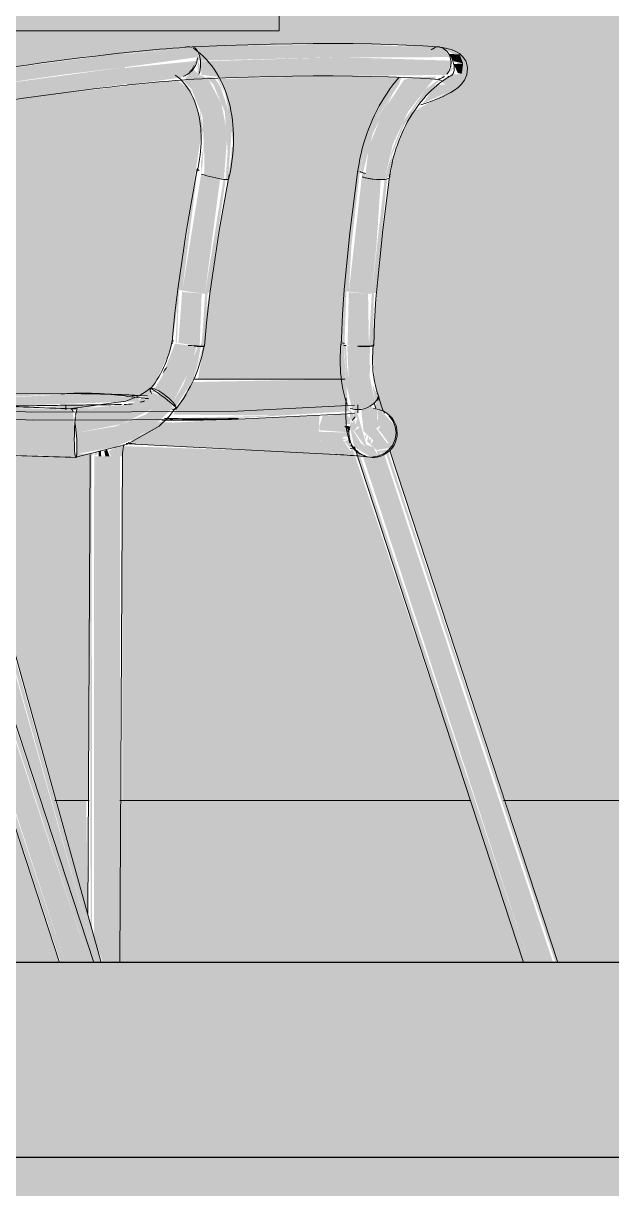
# Model space of a CAD drawing. Header units: inches. Extents: x 21380 to 98133, y -290 to 853.
# Drawn here: x 35462.44 to 35480.58, y -6.97 to 28.98 of the extents above; entities that cross this region are included whole.
import ezdxf

# ---------------------------------------------------------------- set-up
doc = ezdxf.new("R2010")
doc.units = ezdxf.units.IN
doc.header["$MEASUREMENT"] = 0
doc.linetypes.add('Grid Line 1_2_', pattern=[0.875, 0.5, -0.125, 0.125, -0.125])
for name, color, linetype, lineweight in [('A-DOOR', 31, 'Continuous', 9), ('A-FLOR', 192, 'Continuous', 9), ('A-FLOR-LEVL', 51, 'Continuous', 9), ('A-FLOR-PATT', 8, 'Continuous', 25), ('C-TOPO', 7, 'Continuous', 9), ('I-FURN', 30, 'Continuous', 9)]:
    doc.layers.add(name, color=color, linetype=linetype, lineweight=lineweight)

# ---------------------------------------------------------------- blocks, each defined once
blk = doc.blocks.new('Struct_Xcel_Sports Complex_rvt-4-Building Section - East_West looking South')
at = {"layer": 'A-FLOR-PATT', "lineweight": 9}
h = blk.add_hatch(dxfattribs=at)
h.set_pattern_fill('FP_52', style=0, pattern_type=2)
h.set_pattern_definition([(50, (-87574.236, 98.42), (55.0854, -4.819842), [5.76, -63.36]), (355, (-87574.236, 98.42), (-10.65569, 57.76853), [4.608, -50.688]), (100.451, (-87569.645, 98.02), (44.429468, 52.94866), [4.895, -53.848]), (46.184, (-87574.236, 113.78), (81.96444, -12.71212), [8.64, -95.04]), (96.636, (-87567.406, 112.72), (71.7815, 74.81238), [7.343, -80.772]), (351.184, (-87574.24, 113.78), (71.78195, 74.81243), [6.912, -76.032]), (21, (-87566.556, 109.94), (45.84207, -30.92146), [5.76, -63.36]), (326, (-87566.556, 109.94), (18.687064, 55.691476), [4.608, -50.688]), (71.451, (-87562.736, 107.363), (64.52891, 24.77011), [4.895, -53.848]), (37.5, (-87574.236, 98.42), (0.9338946, 25.566816), [2.534, -47.539, 2.534, -48.922, -50.88]), (37.5, (-87574.236, 98.42), (0.9338946, 25.566816), [-101.53, 2.534, -48.346]), (7.5, (-87574.236, 98.42), (20.20404, 30.291303), [2.534, -26.803, 2.534, -46.387, -19.392]), (7.5, (-87574.236, 98.42), (20.20404, 30.291303), [-78.259, 2.534, -16.858]), (327.5, (-87591.362, 98.42), (40.9977845, -1.7324026), [2.534, -16.666, 2.534, -57.37, -79.488]), (327.5, (-87591.362, 98.42), (40.9977845, -1.7324026), [-79.104, 2.534, -76.954]), (317.5, (-87599.042, 98.42), (44.788883, 7.687839), [2.534, -22.426, 2.534, -37.248, -56.448]), (317.5, (-87599.042, 98.42), (44.788883, 7.687839), [-64.742, 2.534, -53.914])])
h.paths.add_polyline_path([(-26273.39, -6), (-22066.14, -6), (-22066.14, 0), (-26273.39, 0), (-26273.39, -1.696)], flags=0)
at = {"layer": 'A-FLOR', "color": 250, "lineweight": 25}
for p, q in [((-22066.14, 0), (-26273.39, 0)), ((-26273.39, -6), (-22066.14, -6))]:
    blk.add_line(p, q, dxfattribs=at)
blk = doc.blocks.new('HermanMiller_Collection_Air-Chair_SideChair_Arms - Arms-V171-Building Section - East_West looking South')
at = {"layer": 'I-FURN'}
h = blk.add_hatch(color=256, dxfattribs=at)
h.paths.add_polyline_path([(-26075.632, 0), (-26075.563, 0), (-26080.8, 15.771), (-26080.869, 15.744), (-26075.703, 0)], flags=0)
h.paths.add_polyline_path([(-26081.176, 17.11), (-26081.297, 17.199), (-26081.219, 17.159), (-26081.193, 17.13)], flags=0)
for points in [[(-26076.523, 0), (-26076.446, 0), (-26081.722, 15.818), (-26081.798, 15.801), (-26076.578, 0)], [(-26076.01, 0), (-26075.703, 0), (-26080.927, 15.721), (-26081.434, 15.609), (-26081.576, 15.7), (-26081.56, 15.585), (-26076.446, 0), (-26076.128, 0)]]:
    blk.add_hatch(color=256, dxfattribs=at).paths.add_polyline_path(points, flags=0)
for p, q in [((-26081.834, 15.909), (-26076.614, 0)), ((-26075.561, 0), (-26080.743, 15.793))]:
    blk.add_line(p, q, dxfattribs=at)
blk = doc.blocks.new('Falcon 7700 Series Pedestal Base - 36_ Square Top x 30_ - Wheelchair Height-V178-Building Section - East_West looking South')
at = {"layer": 'I-FURN'}
blk.add_hatch(color=256, dxfattribs=at).paths.add_polyline_path([(-26069.841, 28.75), (-26069.841, 30), (-26084.15, 30), (-26084.15, 28.75), (-26074.373, 28.75)], flags=0)
for q in [(-26069.841, 30), (-26084.15, 28.75)]:
    blk.add_line((-26069.841, 28.75), q, dxfattribs=at)
blk = doc.blocks.new('HermanMiller_Collection_Air-Chair_SideChair_Arms - Arms-V179-Building Section - East_West looking South')
at = {"layer": 'I-FURN'}
for points in [[(-26078.75, 27.069), (-26076.458, 27.401), (-26074.598, 27.624), (-26074.649, 28.061), (-26078.442, 27.554), (-26078.655, 27.149), (-26078.705, 27.11)], [(-26072.273, 27.825), (-26067.934, 27.931), (-26064.57, 27.933), (-26064.756, 28.184), (-26064.846, 28.228), (-26067.8, 28.334), (-26072.503, 28.249), (-26072.357, 28.117), (-26072.291, 27.933)], [(-26072.651, 27.447), (-26072.53, 27.537), (-26072.369, 27.884), (-26072.536, 27.571), (-26072.63, 27.466)], [(-26064.169, 27.741), (-26064.279, 28.018), (-26064.615, 28.032), (-26064.451, 27.804)], [(-26079.63, 26.362), (-26076.313, 26.863), (-26074.544, 27.107), (-26074.598, 27.624), (-26078.565, 27.087), (-26078.66, 26.994), (-26079.283, 26.677), (-26079.685, 26.379), (-26079.631, 26.362)], [(-26070.167, 17.999), (-26067.786, 18.008), (-26067.838, 18.794), (-26067.768, 20.766), (-26067.357, 24.408), (-26067.346, 24.434), (-26067.188, 25.162), (-26066.827, 26.073), (-26066.16, 27.079), (-26066.066, 27.314), (-26068.228, 27.359), (-26071.707, 27.257), (-26071.518, 26.882), (-26071.417, 26.323), (-26071.328, 25.819), (-26071.268, 25.296), (-26071.316, 24.869), (-26072.26, 19.018), (-26072.162, 19.01), (-26072.351, 18.003), (-26071.577, 18)], [(-26067.26, 24.369), (-26066.955, 25.586), (-26066.341, 26.786), (-26066.848, 26.032), (-26067.189, 25.159), (-26067.339, 24.398), (-26067.274, 24.373)], [(-26072.831, 20.731), (-26072.359, 24.467), (-26072.391, 24.38), (-26072.957, 20.767), (-26072.909, 20.75)], [(-26072.13, 20.637), (-26071.665, 24.181), (-26072.249, 24.327), (-26072.831, 20.731), (-26072.226, 20.643)], [(-26072.051, 20.635), (-26071.988, 20.716), (-26071.495, 24.158), (-26071.56, 24.162), (-26072.13, 20.637)], [(-26067.093, 20.635), (-26066.99, 20.637), (-26066.842, 22.129), (-26066.711, 24.156), (-26067.187, 24.243), (-26067.178, 24.346), (-26067.28, 24.375), (-26067.695, 20.696), (-26067.102, 20.635)], [(-26066.99, 20.637), (-26066.86, 20.656), (-26066.515, 24.175), (-26066.595, 24.155), (-26066.99, 20.638)], [(-26067.695, 20.696), (-26067.581, 22.717), (-26067.772, 20.716)], [(-26075.47, 0), (-26075.337, 0), (-26081.17, 20.637), (-26081.122, 20.276), (-26075.563, 0.331)], [(-26072.998, 19.095), (-26072.929, 20.757), (-26072.96, 20.737), (-26073.04, 19.145), (-26073.007, 19.118)], [(-26072.166, 19.015), (-26072.051, 20.635), (-26072.13, 20.635), (-26072.233, 19.017), (-26072.216, 19.016)], [(-26067.299, 19.015), (-26067.075, 19.02), (-26067.102, 20.635), (-26067.696, 20.677), (-26067.736, 19.031), (-26067.429, 19.017)], [(-26067.075, 19.02), (-26066.946, 19.033), (-26066.922, 20.643), (-26066.99, 20.635), (-26067.075, 19.025)], [(-26075.47, 0), (-26081.189, 20.276), (-26081.246, 18.09), (-26080.851, 16.96), (-26080.603, 16.694), (-26080.515, 16.298), (-26080.606, 15.793), (-26079.57, 12.214), (-26075.558, 0)], [(-26067.559, 17.073), (-26067.752, 18.385), (-26067.782, 19.034), (-26067.834, 19.034), (-26067.772, 17.823), (-26067.595, 17.087)], [(-26067.449, 17.058), (-26067.08, 17.144), (-26066.886, 17.287), (-26067.056, 18.094), (-26067.045, 19.009), (-26067.744, 19.026), (-26067.683, 17.662), (-26067.559, 17.073)], [(-26073.445, 18.162), (-26073.28, 18.376), (-26073.372, 18.324), (-26073.441, 18.172)], [(-26066.886, 17.287), (-26066.796, 17.456), (-26066.966, 17.822)], [(-26079.632, 17.367), (-26076.385, 17.552), (-26080.208, 17.477), (-26080.178, 17.367)], [(-26076.085, 15.697), (-26074.929, 15.898), (-26074.254, 16.181), (-26074.11, 16.306), (-26073.764, 16.482), (-26073.171, 17.072), (-26073.123, 17.219), (-26073.374, 17.42), (-26073.969, 16.904), (-26074.878, 16.545), (-26076.102, 16.344), (-26076.079, 15.816)], [(-26076.159, 16.318), (-26076.207, 17.059), (-26076.223, 17.06), (-26078.76, 17.129), (-26078.959, 16.953), (-26079.098, 16.614), (-26079.119, 16.423), (-26076.567, 16.33)], [(-26076.427, 17.069), (-26076.427, 17.195), (-26077.238, 17.103), (-26076.567, 17.075)], [(-26076.221, 17.06), (-26076.151, 17.07), (-26075.308, 17.208), (-26076.427, 17.195), (-26076.427, 17.069), (-26076.223, 17.06)], [(-26067.697, 16.351), (-26067.822, 16.62), (-26067.642, 16.62), (-26067.656, 16.797), (-26067.804, 16.935), (-26068.503, 16.858), (-26068.607, 16.541), (-26068.598, 16.424), (-26067.829, 16.367)], [(-26068.083, 15.675), (-26068.388, 15.806), (-26068.57, 16.098), (-26068.622, 16.426), (-26073.531, 16.682), (-26074.026, 16.336), (-26074.398, 16.112), (-26074.373, 16.031), (-26074.268, 15.997), (-26068.1, 15.676)], [(-26073.128, 16.733), (-26073.109, 16.792), (-26073.327, 16.734)], [(-26067.655, 16.434), (-26067.699, 16.56), (-26067.85, 16.544), (-26067.697, 16.434), (-26067.659, 16.434)], [(-26076.123, 15.606), (-26076.161, 16.124), (-26076.159, 16.318), (-26079.119, 16.423), (-26079.061, 16.048), (-26078.884, 15.775), (-26078.76, 15.7), (-26076.567, 15.613)], [(-26076.094, 15.639), (-26076.113, 15.755), (-26076.097, 15.647)], [(-26075.62, 1.015), (-26075.621, 15.637), (-26075.674, 15.622), (-26075.66, 1.158), (-26075.632, 1.06)], [(-26075.28, 0), (-26074.919, 0), (-26074.842, 15.624), (-26075.548, 15.622), (-26075.558, 0.791), (-26075.28, 0)], [(-26074.919, 0), (-26074.752, 0), (-26074.756, 15.629), (-26074.842, 15.624), (-26074.919, 0)], [(-26062.304, 0), (-26062.138, 0), (-26067.413, 15.818), (-26067.489, 15.801), (-26065.6, 10.045)], [(-26062.043, 0), (-26061.394, 0), (-26066.619, 15.721), (-26067.126, 15.609), (-26067.267, 15.7), (-26067.252, 15.585), (-26062.138, 0)]]:
    blk.add_hatch(color=256, dxfattribs=at).paths.add_polyline_path(points, flags=0)
h = blk.add_hatch(color=256, dxfattribs=at)
h.paths.add_polyline_path([(-26074.598, 27.624), (-26072.369, 27.931), (-26072.327, 27.821), (-26072.273, 27.825), (-26072.402, 28.184), (-26072.518, 28.224), (-26074.644, 28.025), (-26074.612, 27.75)], flags=0)
h.paths.add_polyline_path([(-26072.388, 27.817), (-26072.371, 27.858), (-26072.382, 27.838)], flags=0)
h = blk.add_hatch(color=256, dxfattribs=at)
h.paths.add_polyline_path([(-26074.541, 27.076), (-26072.732, 27.323), (-26072.677, 27.4), (-26072.497, 27.627), (-26072.428, 27.814), (-26074.595, 27.6), (-26074.544, 27.107)], flags=0)
h.paths.add_polyline_path([(-26072.335, 27.374), (-26072.329, 27.41), (-26072.34, 27.38)], flags=0)
h.paths.add_polyline_path([(-26072.319, 27.406), (-26072.272, 27.603), (-26072.345, 27.82), (-26072.353, 27.758), (-26072.363, 27.466), (-26072.326, 27.41)], flags=0)
h = blk.add_hatch(color=256, dxfattribs=at)
h.paths.add_polyline_path([(-26064.929, 27.258), (-26064.671, 27.411), (-26064.546, 27.74), (-26064.547, 27.825), (-26067.934, 27.931), (-26072.272, 27.803), (-26072.241, 27.392), (-26071.497, 27.29), (-26067.793, 27.353), (-26064.786, 27.384), (-26064.886, 27.287), (-26064.932, 27.259)], flags=0)
h.paths.add_polyline_path([(-26072.238, 27.264), (-26072.26, 27.348), (-26072.241, 27.266)], flags=0)
h = blk.add_hatch(color=256, dxfattribs=at)
h.paths.add_polyline_path([(-26066.691, 24.155), (-26066.586, 24.162), (-26066.34, 25.242), (-26065.869, 26.248), (-26065.219, 27.084), (-26065.011, 27.338), (-26065.825, 27.302), (-26065.992, 27.235), (-26066.641, 26.257), (-26067.08, 25.159), (-26067.178, 24.346), (-26067.178, 24.267), (-26067.188, 24.212), (-26066.736, 24.156)], flags=0)
h.paths.add_polyline_path([(-26064.531, 27.609), (-26064.462, 27.718), (-26064.528, 27.63)], flags=0)
h = blk.add_hatch(color=256, dxfattribs=at)
h.paths.add_polyline_path([(-26064.212, 27.418), (-26064.169, 27.741), (-26064.462, 27.719), (-26064.335, 27.444)], flags=0)
h.paths.add_polyline_path([(-26064.58, 27.495), (-26064.527, 27.821), (-26064.547, 27.825), (-26064.592, 27.497)], flags=0)
h = blk.add_hatch(color=256, dxfattribs=at)
h.paths.add_polyline_path([(-26071.546, 24.162), (-26071.442, 25.556), (-26071.625, 26.502), (-26072.025, 27.246), (-26072.289, 27.401), (-26072.218, 27.311), (-26072.497, 27.56), (-26072.728, 27.277), (-26072.545, 26.953), (-26072.415, 26.613), (-26072.21, 26.124), (-26072.155, 24.939), (-26072.152, 24.3), (-26071.593, 24.169)], flags=0)
h.paths.add_polyline_path([(-26072.513, 26.845), (-26072.686, 27.106), (-26072.566, 26.901)], flags=0)
h.paths.add_polyline_path([(-26072.241, 27.266), (-26072.241, 27.266), (-26072.298, 27.299)], flags=0)
h = blk.add_hatch(color=256, dxfattribs=at)
h.paths.add_polyline_path([(-26071.316, 24.869), (-26071.259, 25.183), (-26071.311, 25.159)], flags=0)
h.paths.add_polyline_path([(-26071.469, 24.155), (-26071.419, 24.162), (-26071.335, 25.296), (-26071.291, 25.94), (-26071.652, 27.023), (-26071.847, 27.304), (-26072.099, 27.325), (-26071.87, 27.084), (-26071.518, 26.248), (-26071.434, 25.031), (-26071.495, 24.158)], flags=0)
h.paths.add_polyline_path([(-26071.442, 26.654), (-26071.724, 27.282), (-26071.719, 27.211), (-26071.459, 26.689)], flags=0)
h = blk.add_hatch(color=256, dxfattribs=at)
h.paths.add_polyline_path([(-26066.586, 24.162), (-26066.436, 24.272), (-26066.34, 24.9), (-26066.437, 24.726), (-26066.507, 24.461)], flags=0)
h.paths.add_polyline_path([(-26066.418, 24.798), (-26066, 25.821), (-26065.6, 26.463), (-26064.748, 27.373), (-26065.322, 26.951), (-26066, 25.968), (-26066.384, 24.993), (-26066.403, 24.881)], flags=0)
h.paths.add_polyline_path([(-26064.62, 27.452), (-26064.448, 27.6), (-26064.532, 27.6), (-26064.609, 27.462)], flags=0)
h = blk.add_hatch(color=256, dxfattribs=at)
h.paths.add_polyline_path([(-26065.07, 27), (-26065.407, 26.509), (-26064.622, 26.863), (-26064.628, 27.084), (-26064.917, 27.084), (-26065.066, 27.003)], flags=0)
h.paths.add_polyline_path([(-26065.625, 26.433), (-26065.5, 26.547), (-26065.6, 26.463)], flags=0)
h = blk.add_hatch(color=256, dxfattribs=at)
h.paths.add_polyline_path([(-26072.191, 25.726), (-26072.253, 25.726), (-26072.21, 25.52)], flags=0)
h.paths.add_polyline_path([(-26072.234, 24.327), (-26072.144, 25.445), (-26072.182, 25.159), (-26072.259, 24.66), (-26072.234, 24.327)], flags=0)
h.paths.add_polyline_path([(-26072.191, 25.726), (-26072.283, 26.288), (-26072.286, 26.107), (-26072.21, 25.802)], flags=0)
h.paths.add_polyline_path([(-26072.309, 26.183), (-26072.513, 26.738), (-26072.394, 26.398), (-26072.328, 26.233)], flags=0)
h = blk.add_hatch(color=256, dxfattribs=at)
h.paths.add_polyline_path([(-26072.839, 19.09), (-26072.838, 19.091), (-26072.838, 19.395)], flags=0)
h.paths.add_polyline_path([(-26072.295, 19.02), (-26072.233, 20.644), (-26072.836, 20.69), (-26072.949, 19.118), (-26072.353, 19.023)], flags=0)
h = blk.add_hatch(color=256, dxfattribs=at)
h.paths.add_polyline_path([(-26073.28, 18.376), (-26073.297, 18.214), (-26073.294, 18.324)], flags=0)
h.paths.add_polyline_path([(-26073.123, 17.287), (-26072.539, 18.406), (-26072.399, 19.014), (-26073.057, 19.091), (-26073.452, 18.09), (-26073.69, 17.697), (-26073.297, 17.456), (-26073.203, 17.371)], flags=0)
h = blk.add_hatch(color=256, dxfattribs=at)
h.paths.add_polyline_path([(-26072.487, 18.002), (-26072.351, 18.516), (-26072.26, 19.002), (-26072.351, 19.009), (-26072.792, 17.835), (-26073.123, 17.287), (-26073.029, 17.144), (-26072.573, 17.869)], flags=0)
h.paths.add_polyline_path([(-26072.487, 18.002), (-26072.162, 19.01), (-26072.195, 19.002), (-26072.462, 18.086)], flags=0)
h = blk.add_hatch(color=256, dxfattribs=at)
h.paths.add_polyline_path([(-26072.487, 18.002), (-26072.841, 17.371), (-26072.545, 17.909)], flags=0)
h.paths.add_polyline_path([(-26069.847, 16.876), (-26067.678, 17.01), (-26067.732, 17.264), (-26067.782, 17.977), (-26067.808, 18.004), (-26072.547, 17.909), (-26073.109, 16.907), (-26069.987, 16.876)], flags=0)
h.paths.add_polyline_path([(-26067.563, 16.959), (-26067.543, 17.011), (-26067.581, 17.006)], flags=0)
h = blk.add_hatch(color=256, dxfattribs=at)
h.paths.add_polyline_path([(-26073.085, 17.058), (-26073.109, 17.161), (-26073.16, 17.095), (-26073.109, 17.069)], flags=0)
h.paths.add_polyline_path([(-26073.029, 17.144), (-26073.374, 17.514), (-26073.67, 17.648), (-26073.814, 17.625), (-26073.715, 17.604), (-26073.67, 17.633), (-26073.109, 17.17)], flags=0)
h = blk.add_hatch(color=256, dxfattribs=at)
h.paths.add_polyline_path([(-26078.658, 17.162), (-26074.231, 17.312), (-26074.137, 17.426), (-26075.788, 17.548), (-26076.612, 17.52), (-26079.264, 17.379), (-26080.16, 17.303), (-26080.144, 17.246), (-26078.63, 17.168)], flags=0)
h.paths.add_polyline_path([(-26074.141, 17.281), (-26073.872, 17.394), (-26074.095, 17.325)], flags=0)
h = blk.add_hatch(color=256, dxfattribs=at)
h.paths.add_polyline_path([(-26073.988, 17.426), (-26073.976, 17.343), (-26074.01, 17.406)], flags=0)
h.paths.add_polyline_path([(-26075.525, 17.107), (-26075.525, 17.154), (-26076.087, 17.084)], flags=0)
h.paths.add_polyline_path([(-26076.102, 16.344), (-26074.703, 16.614), (-26073.775, 17.072), (-26073.374, 17.42), (-26073.738, 17.589), (-26074.474, 17.206), (-26074.856, 17.19), (-26076.087, 17.074), (-26076.102, 16.992), (-26076.132, 16.614), (-26076.112, 16.444)], flags=0)
h = blk.add_hatch(color=256, dxfattribs=at)
h.paths.add_polyline_path([(-26068.622, 16.426), (-26068.598, 16.897), (-26073.109, 16.66), (-26069.987, 16.497)], flags=0)
h.paths.add_polyline_path([(-26074.017, 17.413), (-26073.988, 17.484), (-26074.137, 17.426)], flags=0)
h = blk.add_hatch(color=256, dxfattribs=at)
h.paths.add_polyline_path([(-26069.847, 16.876), (-26073.109, 16.792), (-26073.109, 16.783), (-26070.87, 16.81), (-26069.987, 16.867)], flags=0)
h.paths.add_polyline_path([(-26073.35, 16.808), (-26073.109, 16.907), (-26073.267, 16.864)], flags=0)
h = blk.add_hatch(color=256, dxfattribs=at)
h.paths.add_polyline_path([(-26067.525, 16.391), (-26067.607, 16.705), (-26067.674, 16.544)], flags=0)
h.paths.add_polyline_path([(-26067.133, 15.9), (-26067.465, 17.06), (-26067.54, 16.984), (-26067.527, 16.864), (-26067.425, 16.791), (-26067.497, 16.593), (-26067.371, 16.508), (-26067.525, 16.391), (-26067.187, 15.927)], flags=0)
h.paths.add_polyline_path([(-26067.607, 16.705), (-26067.527, 16.864), (-26067.671, 17.073), (-26067.656, 16.797)], flags=0)
h = blk.add_hatch(color=256, dxfattribs=at)
h.paths.add_polyline_path([(-26067.025, 15.975), (-26067.004, 16.162), (-26067.058, 16.108)], flags=0)
h.paths.add_polyline_path([(-26067.525, 16.391), (-26067.425, 16.545), (-26067.497, 16.593), (-26067.523, 16.77), (-26067.589, 16.64)], flags=0)
h.paths.add_polyline_path([(-26066.969, 15.585), (-26067.004, 15.62), (-26066.941, 15.69), (-26066.805, 15.649), (-26066.941, 15.902), (-26067.149, 15.975), (-26067.187, 15.927), (-26067.322, 16.024), (-26067.594, 16.462), (-26067.665, 16.535), (-26067.525, 15.908), (-26067.004, 15.59)], flags=0)
h.paths.add_polyline_path([(-26066.645, 15.711), (-26066.343, 15.908), (-26066.313, 15.945), (-26066.225, 16.512), (-26066.713, 17.042), (-26066.801, 17.03), (-26066.791, 16.721), (-26066.709, 16.577), (-26066.791, 16.435), (-26066.705, 16.361), (-26066.459, 16.012), (-26066.343, 15.97), (-26066.521, 15.821), (-26066.789, 15.787), (-26066.709, 15.744)], flags=0)
h.paths.add_polyline_path([(-26067.187, 16.148), (-26067.14, 16.291), (-26067.207, 16.238), (-26067.193, 16.174)], flags=0)
h.paths.add_polyline_path([(-26066.594, 16.533), (-26066.705, 16.579), (-26066.676, 16.879)], flags=0)
h = blk.add_hatch(color=256, dxfattribs=at)
h.paths.add_polyline_path([(-26066.994, 15.6), (-26066.838, 15.641), (-26067.063, 15.748)], flags=0)
h.paths.add_polyline_path([(-26066.705, 16.579), (-26066.594, 16.533), (-26066.676, 16.879)], flags=0)
h.paths.add_polyline_path([(-26067.09, 16.238), (-26067.133, 16.09), (-26067.025, 15.975)], flags=0)
h.paths.add_polyline_path([(-26066.838, 15.812), (-26066.414, 15.88), (-26066.387, 15.986), (-26066.521, 16.034), (-26066.852, 16.48), (-26066.705, 16.579), (-26066.824, 16.777), (-26066.801, 17.033), (-26067.034, 17.172), (-26067.309, 17.051), (-26067.242, 16.397), (-26066.941, 16.108), (-26067.025, 15.975)], flags=0)
h.paths.add_polyline_path([(-26066.799, 15.622), (-26066.711, 15.745), (-26066.838, 15.812), (-26066.805, 15.648)], flags=0)
h = blk.add_hatch(color=256, dxfattribs=at)
h.paths.add_polyline_path([(-26061.254, 0), (-26066.492, 15.771), (-26066.56, 15.744), (-26061.324, 0), (-26061.277, 0)], flags=0)
h.paths.add_polyline_path([(-26066.867, 17.11), (-26066.989, 17.199), (-26066.911, 17.159), (-26066.884, 17.129)], flags=0)
h = blk.add_hatch(color=256, dxfattribs=at)
h.paths.add_polyline_path([(-26067.584, 15.688), (-26067.791, 15.99), (-26067.9, 16.156), (-26067.844, 16.227), (-26067.684, 16.227), (-26067.697, 16.351), (-26068.618, 16.377), (-26068.556, 16.051), (-26068.359, 15.776), (-26068.08, 15.698), (-26067.587, 15.688)], flags=0)
h.paths.add_polyline_path([(-26067.606, 15.974), (-26067.676, 16.156), (-26067.847, 16.062)], flags=0)
h = blk.add_hatch(color=256, dxfattribs=at)
h.paths.add_polyline_path([(-26067.606, 15.974), (-26067.697, 16.434), (-26067.697, 16.351), (-26067.615, 15.997)], flags=0)
h.paths.add_polyline_path([(-26067.945, 16.098), (-26067.698, 16.166), (-26067.9, 16.156), (-26067.924, 16.126)], flags=0)
h.paths.add_polyline_path([(-26067.659, 15.865), (-26067.587, 15.959), (-26067.799, 16.045), (-26067.677, 15.908), (-26067.661, 15.871)], flags=0)
h = blk.add_hatch(color=256, dxfattribs=at)
h.paths.add_polyline_path([(-26075.203, 15.619), (-26075.073, 15.621), (-26075.158, 15.836), (-26075.236, 15.777), (-26075.219, 15.697)], flags=0)
h.paths.add_polyline_path([(-26075.331, 15.621), (-26075.341, 15.805), (-26075.409, 15.769), (-26075.409, 15.623)], flags=0)
for p, q in [((-26065.034, 28.231), (-26065.155, 28.162)), ((-26064.035, 27.627), (-26064.033, 27.605)), ((-26075.336, 0), (-26081.111, 20.719)), ((-26073.823, 17.711), (-26073.823, 17.721)), ((-26076.193, 17.552), (-26080.241, 17.551)), ((-26073.906, 17.48), (-26074.208, 17.496)), ((-26066.867, 17.109), (-26066.916, 17.26)), ((-26066.805, 17.342), (-26066.777, 17.42)), ((-26076.427, 17.053), (-26076.427, 17.195)), ((-26076.245, 17.091), (-26076.263, 17.066)), ((-26067.416, 16.957), (-26067.416, 17.208)), ((-26067.73, 16.387), (-26067.705, 16.537)), ((-26074.292, 15.998), (-26068.103, 15.675)), ((-26067.656, 15.858), (-26067.496, 15.885)), ((-26067.525, 15.909), (-26062.305, 0)), ((-26075.674, 15.65), (-26075.744, 1.459)), ((-26075.674, 15.671), (-26075.674, 15.65)), ((-26074.752, 0), (-26074.674, 15.645)), ((-26061.253, 0), (-26066.435, 15.793))]:
    blk.add_line(p, q, dxfattribs=at)
at = {"layer": 'I-FURN', "flags": 128}
for points in [[(-26078.438, 27.568), (-26078.326, 27.585), (-26077.948, 27.642), (-26077.565, 27.698), (-26077.178, 27.753), (-26076.786, 27.806), (-26076.391, 27.858), (-26075.994, 27.909), (-26075.594, 27.958), (-26075.192, 28.005), (-26074.79, 28.051), (-26074.651, 28.066)], [(-26072.527, 28.251), (-26072.722, 28.238), (-26072.921, 28.224), (-26073.121, 28.209), (-26073.325, 28.193), (-26073.53, 28.176), (-26073.737, 28.158), (-26073.945, 28.139), (-26074.155, 28.118), (-26074.365, 28.097), (-26074.575, 28.075), (-26074.651, 28.066)], [(-26064.948, 28.25), (-26065.417, 28.28), (-26065.914, 28.306), (-26066.438, 28.326), (-26066.989, 28.34), (-26067.566, 28.35), (-26068.167, 28.353), (-26068.793, 28.352), (-26069.442, 28.345), (-26070.113, 28.332), (-26070.805, 28.314), (-26071.518, 28.291), (-26072.249, 28.263), (-26072.525, 28.251)], [(-26072.489, 28.206), (-26072.384, 28.13), (-26072.284, 28.048), (-26072.187, 27.961), (-26072.095, 27.868), (-26072.008, 27.77), (-26071.925, 27.667), (-26071.847, 27.559), (-26071.773, 27.447), (-26071.705, 27.331), (-26071.641, 27.211), (-26071.582, 27.088), (-26071.528, 26.961), (-26071.478, 26.83), (-26071.434, 26.697), (-26071.394, 26.561), (-26071.359, 26.422), (-26071.329, 26.281), (-26071.304, 26.138), (-26071.284, 25.993), (-26071.268, 25.845), (-26071.257, 25.697), (-26071.251, 25.547), (-26071.249, 25.395), (-26071.253, 25.243), (-26071.261, 25.09), (-26071.273, 24.936), (-26071.29, 24.782), (-26071.312, 24.628), (-26071.338, 24.474), (-26071.368, 24.32), (-26071.403, 24.167)], [(-26064.035, 27.627), (-26064.091, 27.817), (-26064.186, 27.954), (-26064.284, 28.041), (-26064.376, 28.098), (-26064.461, 28.137), (-26064.544, 28.167), (-26064.627, 28.191), (-26064.713, 28.211), (-26064.803, 28.228), (-26064.897, 28.243), (-26064.924, 28.247)], [(-26073.053, 27.38), (-26072.994, 27.337), (-26072.936, 27.29), (-26072.879, 27.239), (-26072.824, 27.183), (-26072.771, 27.123), (-26072.719, 27.059), (-26072.67, 26.991), (-26072.622, 26.918), (-26072.577, 26.842), (-26072.534, 26.761), (-26072.493, 26.676), (-26072.455, 26.587), (-26072.42, 26.495), (-26072.388, 26.399), (-26072.359, 26.299), (-26072.333, 26.196), (-26072.311, 26.091), (-26072.292, 25.982), (-26072.276, 25.87), (-26072.264, 25.756), (-26072.255, 25.64), (-26072.251, 25.521), (-26072.249, 25.401), (-26072.252, 25.279), (-26072.258, 25.156), (-26072.268, 25.032), (-26072.282, 24.907), (-26072.3, 24.781), (-26072.321, 24.655), (-26072.346, 24.529), (-26072.375, 24.402)], [(-26065.028, 27.253), (-26065.482, 27.283), (-26065.966, 27.307), (-26066.478, 27.327), (-26067.018, 27.341), (-26067.585, 27.35), (-26068.178, 27.353), (-26068.796, 27.352), (-26069.437, 27.344), (-26070.101, 27.332), (-26070.787, 27.314), (-26071.492, 27.291), (-26072.218, 27.263), (-26072.474, 27.252)], [(-26064.553, 27.355), (-26064.639, 27.306), (-26064.724, 27.252), (-26064.81, 27.193), (-26064.895, 27.13), (-26064.979, 27.062), (-26065.063, 26.99), (-26065.146, 26.913), (-26065.228, 26.833), (-26065.308, 26.748), (-26065.387, 26.66), (-26065.464, 26.567), (-26065.539, 26.472), (-26065.612, 26.372), (-26065.683, 26.27), (-26065.751, 26.164), (-26065.818, 26.056), (-26065.881, 25.944), (-26065.942, 25.831), (-26065.999, 25.715), (-26066.054, 25.597), (-26066.106, 25.477), (-26066.154, 25.355), (-26066.199, 25.233), (-26066.241, 25.109), (-26066.279, 24.984), (-26066.314, 24.858), (-26066.345, 24.732), (-26066.372, 24.605), (-26066.396, 24.479), (-26066.416, 24.353), (-26066.432, 24.228)], [(-26064.033, 27.605), (-26064.056, 27.389), (-26064.131, 27.218), (-26064.226, 27.092), (-26064.328, 26.996), (-26064.435, 26.915), (-26064.55, 26.843), (-26064.675, 26.776), (-26064.81, 26.712), (-26064.957, 26.648), (-26065.116, 26.586), (-26065.288, 26.523), (-26065.473, 26.461)], [(-26079.599, 26.363), (-26079.254, 26.423), (-26078.901, 26.482), (-26078.541, 26.54), (-26078.174, 26.597), (-26077.801, 26.653), (-26077.423, 26.708), (-26077.04, 26.762), (-26076.653, 26.815), (-26076.263, 26.867), (-26075.87, 26.917), (-26075.474, 26.965), (-26075.077, 27.012), (-26074.679, 27.057), (-26074.541, 27.072)], [(-26072.472, 27.252), (-26072.663, 27.24), (-26072.856, 27.226), (-26073.052, 27.212), (-26073.251, 27.196), (-26073.452, 27.179), (-26073.654, 27.162), (-26073.858, 27.143), (-26074.063, 27.123), (-26074.269, 27.102), (-26074.475, 27.08), (-26074.541, 27.072)], [(-26066.144, 27.313), (-26066.241, 27.196), (-26066.335, 27.076), (-26066.426, 26.953), (-26066.514, 26.826), (-26066.598, 26.696), (-26066.679, 26.563), (-26066.757, 26.427), (-26066.83, 26.289), (-26066.901, 26.148), (-26066.967, 26.005), (-26067.029, 25.86), (-26067.088, 25.713), (-26067.143, 25.564), (-26067.193, 25.414), (-26067.239, 25.263), (-26067.281, 25.111), (-26067.319, 24.958), (-26067.352, 24.804), (-26067.381, 24.65), (-26067.406, 24.496), (-26067.426, 24.342)], [(-26064.836, 27.21), (-26064.845, 27.213), (-26064.871, 27.221), (-26064.91, 27.231), (-26064.962, 27.241), (-26065.025, 27.251), (-26065.053, 27.256)], [(-26072.372, 24.486), (-26072.714, 22.535), (-26072.973, 20.78)], [(-26067.421, 24.462), (-26067.667, 22.511), (-26067.84, 20.756)], [(-26071.982, 20.647), (-26071.693, 22.582), (-26071.39, 24.299)], [(-26066.843, 20.671), (-26066.65, 22.606), (-26066.431, 24.323)], [(-26072.973, 20.78), (-26073.063, 20.034), (-26073.131, 19.284), (-26073.146, 19.086)], [(-26072.148, 19.017), (-26072.088, 19.739), (-26072.007, 20.458), (-26071.982, 20.647)], [(-26067.84, 20.756), (-26067.892, 20.009), (-26067.924, 19.26), (-26067.929, 19.062)], [(-26066.929, 19.041), (-26066.904, 19.763), (-26066.858, 20.482), (-26066.843, 20.671)], [(-26073.141, 19.197), (-26073.163, 19.09), (-26073.188, 18.983), (-26073.216, 18.877), (-26073.248, 18.771), (-26073.283, 18.667), (-26073.321, 18.563), (-26073.363, 18.461), (-26073.407, 18.361), (-26073.455, 18.262), (-26073.505, 18.166), (-26073.558, 18.071), (-26073.614, 17.979), (-26073.672, 17.889), (-26073.733, 17.802), (-26073.796, 17.718), (-26073.814, 17.694)], [(-26067.746, 17.218), (-26067.784, 17.332), (-26067.818, 17.448), (-26067.849, 17.567), (-26067.876, 17.688), (-26067.899, 17.812), (-26067.919, 17.937), (-26067.935, 18.064), (-26067.947, 18.192), (-26067.956, 18.322), (-26067.961, 18.453), (-26067.963, 18.585), (-26067.961, 18.719), (-26067.956, 18.853), (-26067.947, 18.987), (-26067.935, 19.122), (-26067.931, 19.161)], [(-26073.029, 17.075), (-26072.945, 17.185), (-26072.865, 17.298), (-26072.788, 17.414), (-26072.714, 17.533), (-26072.645, 17.655), (-26072.579, 17.779), (-26072.516, 17.905), (-26072.458, 18.033), (-26072.404, 18.164), (-26072.353, 18.296), (-26072.307, 18.429), (-26072.265, 18.565), (-26072.228, 18.701), (-26072.194, 18.838), (-26072.165, 18.976), (-26072.158, 19.015)], [(-26066.803, 17.551), (-26066.83, 17.631), (-26066.854, 17.714), (-26066.876, 17.8), (-26066.896, 17.889), (-26066.913, 17.981), (-26066.928, 18.076), (-26066.941, 18.174), (-26066.95, 18.274), (-26066.957, 18.376), (-26066.961, 18.48), (-26066.963, 18.585), (-26066.961, 18.692), (-26066.957, 18.801), (-26066.95, 18.91), (-26066.94, 19.02), (-26066.937, 19.052)], [(-26076.246, 17.091), (-26074.577, 17.316), (-26074.159, 17.486), (-26073.935, 17.627), (-26073.826, 17.72)], [(-26073.823, 17.721), (-26073.796, 17.711), (-26073.744, 17.681), (-26073.67, 17.633), (-26073.58, 17.57), (-26073.479, 17.498), (-26073.374, 17.42)], [(-26074.195, 17.495), (-26074.22, 17.497), (-26074.247, 17.498), (-26074.274, 17.5), (-26074.303, 17.502), (-26074.333, 17.504), (-26074.364, 17.505), (-26074.397, 17.507), (-26074.431, 17.509), (-26074.466, 17.511), (-26074.503, 17.512), (-26074.54, 17.514), (-26074.579, 17.516), (-26074.619, 17.518), (-26074.66, 17.519), (-26074.702, 17.521), (-26074.744, 17.523), (-26074.788, 17.524), (-26074.832, 17.526), (-26074.877, 17.527), (-26074.923, 17.529), (-26074.969, 17.53), (-26075.016, 17.532), (-26075.064, 17.533), (-26075.111, 17.535), (-26075.159, 17.536), (-26075.207, 17.537), (-26075.256, 17.539), (-26075.304, 17.54), (-26075.353, 17.541), (-26075.401, 17.542), (-26075.449, 17.543), (-26075.497, 17.544), (-26075.545, 17.545), (-26075.592, 17.546), (-26075.639, 17.547), (-26075.686, 17.548), (-26075.731, 17.548), (-26075.777, 17.549), (-26075.821, 17.55), (-26075.865, 17.55), (-26075.908, 17.551), (-26075.95, 17.551), (-26075.991, 17.552), (-26076.031, 17.552), (-26076.07, 17.552), (-26076.108, 17.552), (-26076.145, 17.552), (-26076.18, 17.552), (-26076.193, 17.552)], [(-26073.374, 17.42), (-26073.273, 17.342), (-26073.183, 17.27), (-26073.109, 17.207), (-26073.056, 17.159)], [(-26067.663, 16.024), (-26067.772, 16.433), (-26067.792, 16.858), (-26067.785, 17.166), (-26067.773, 17.406)], [(-26066.777, 17.42), (-26066.784, 17.498), (-26066.823, 17.57)], [(-26066.592, 16.955), (-26066.603, 16.971), (-26066.642, 17.046), (-26066.68, 17.139), (-26066.74, 17.328), (-26066.78, 17.486)], [(-26081.2, 17.18), (-26077.472, 16.983), (-26071.338, 17.005), (-26067.522, 17.193)], [(-26080.741, 16.906), (-26077.462, 16.732), (-26071.314, 16.755), (-26067.521, 16.943)], [(-26078.582, 17.173), (-26078.45, 17.167), (-26078.313, 17.161), (-26078.171, 17.155), (-26078.026, 17.149), (-26077.876, 17.143), (-26077.723, 17.137), (-26077.567, 17.132), (-26077.407, 17.126), (-26077.245, 17.12), (-26077.08, 17.115), (-26076.913, 17.109), (-26076.743, 17.104), (-26076.572, 17.098), (-26076.399, 17.093), (-26076.225, 17.088), (-26076.066, 17.084)], [(-26076.198, 16.991), (-26076.223, 17.066), (-26076.245, 17.091)], [(-26076.114, 15.597), (-26074.525, 15.991), (-26073.543, 16.544), (-26073.241, 16.833), (-26073.026, 17.12)], [(-26066.748, 17.056), (-26066.82, 17.074), (-26066.877, 17.084), (-26066.931, 17.092)], [(-26076.102, 16.344), (-26076.122, 16.537), (-26076.131, 16.616)], [(-26066.454, 16.872), (-26066.337, 16.717), (-26066.264, 16.537), (-26066.24, 16.344)], [(-26076.115, 15.597), (-26076.097, 15.622), (-26076.085, 15.697), (-26076.079, 15.816), (-26076.08, 15.97), (-26076.088, 16.151), (-26076.102, 16.344)], [(-26066.24, 16.344), (-26066.267, 16.151), (-26066.343, 15.97), (-26066.463, 15.816), (-26066.619, 15.697), (-26066.799, 15.622), (-26066.993, 15.597)], [(-26074.63, 15.986), (-26074.638, 15.952), (-26074.646, 15.918), (-26074.653, 15.882), (-26074.659, 15.846), (-26074.664, 15.809), (-26074.668, 15.772), (-26074.671, 15.734), (-26074.673, 15.696), (-26074.674, 15.658), (-26074.674, 15.645)], [(-26074.305, 15.999), (-26074.322, 16), (-26074.342, 16.001), (-26074.363, 16.003), (-26074.387, 16.004), (-26074.412, 16.006), (-26074.439, 16.007), (-26074.468, 16.009), (-26074.498, 16.01), (-26074.53, 16.012), (-26074.563, 16.014)], [(-26067.185, 15.622), (-26067.365, 15.697), (-26067.518, 15.816), (-26067.635, 15.97)], [(-26078.652, 15.675), (-26078.517, 15.669), (-26078.378, 15.663), (-26078.234, 15.657), (-26078.087, 15.65), (-26077.935, 15.644), (-26077.78, 15.638), (-26077.622, 15.633), (-26077.461, 15.627), (-26077.297, 15.621), (-26077.13, 15.615), (-26076.961, 15.61), (-26076.79, 15.604), (-26076.617, 15.599), (-26076.443, 15.594), (-26076.267, 15.589), (-26076.107, 15.585)], [(-26067.118, 15.604), (-26067.126, 15.605), (-26067.15, 15.608), (-26067.184, 15.612), (-26067.228, 15.617), (-26067.28, 15.622), (-26067.34, 15.627), (-26067.407, 15.632), (-26067.482, 15.638), (-26067.564, 15.644), (-26067.652, 15.649), (-26067.746, 15.655), (-26067.846, 15.661), (-26067.953, 15.667), (-26068.065, 15.673), (-26068.103, 15.675)]]:
    blk.add_lwpolyline(points, dxfattribs=at)
at = {"layer": 'I-FURN'}
for centre, major_axis, ratio, start_param, end_param in [((-26072.771, 27.793), (0.282, 0.413), 0.716528, 0.185746, 0.709345), ((-26064.794, 27.793), (-0.241, 0.438), 0.575844, 5.706994, 6.230592), ((-26072.771, 27.793), (0.282, 0.413), 0.716528, 4.898135, 5.421734), ((-26064.794, 27.793), (-0.241, 0.438), 0.575844, 4.136197, 4.659796), ((-26072.771, 27.793), (0.282, 0.413), 0.716528, 3.850938, 4.898135), ((-26064.794, 27.793), (-0.241, 0.438), 0.575844, 2.8272, 4.136197), ((-26071.881, 24.392), (-0.491, 0.093), 0.137076, 0.008955, 0.532553), ((-26071.881, 24.392), (-0.491, 0.093), 0.137076, 6.030341, 6.283185), ((-26071.889, 24.285), (-0.486, 0.118), 0.11091, 0.809563, 2.380359), ((-26071.889, 24.285), (-0.486, 0.118), 0.11091, 2.380359, 2.903958), ((-26071.889, 24.285), (-0.486, 0.118), 0.11091, 3.141593, 3.165757), ((-26066.926, 24.392), (-0.495, 0.07), 0.185134, 0.540717, 0.802516), ((-26066.929, 24.285), (-0.497, 0.057), 0.234229, 0.788125, 1.043613), ((-26066.926, 24.392), (-0.495, 0.07), 0.185134, 0.816106, 1.064316), ((-26066.929, 24.285), (-0.497, 0.057), 0.234229, 1.049924, 1.307964), ((-26066.929, 24.285), (-0.497, 0.057), 0.234229, 1.311723, 1.570172), ((-26066.929, 24.285), (-0.497, 0.057), 0.234229, 1.573523, 2.358921), ((-26066.929, 24.285), (-0.497, 0.057), 0.234229, 2.358921, 2.88252), ((-26066.929, 24.285), (-0.497, 0.057), 0.234229, 3.141593, 3.144319), ((-26072.649, 19.106), (-0.492, 0.091), 0.107353, 6.170071, 6.69367), ((-26067.434, 19.106), (-0.497, 0.055), 0.180952, 0.394781, 0.656581), ((-26067.434, 19.106), (-0.497, 0.055), 0.180952, 3.012775, 3.274575), ((-26072.647, 19.052), (-0.499, 0.035), 0.020295, 1.570393, 2.355791), ((-26072.649, 19.106), (-0.492, 0.091), 0.107353, 1.981281, 2.24308), ((-26072.649, 19.106), (-0.492, 0.091), 0.107353, 2.24308, 3.290278), ((-26072.647, 19.052), (-0.499, 0.035), 0.020295, 2.355791, 3.141189), ((-26072.647, 19.052), (-0.499, 0.035), 0.020295, 3.141593, 3.402989), ((-26067.429, 19.052), (-0.5, 0.01), 0.069551, 0.525417, 0.787217), ((-26067.429, 19.052), (-0.5, 0.01), 0.069551, 1.572615, 2.358013), ((-26067.434, 19.106), (-0.497, 0.055), 0.180952, 1.703778, 2.489176), ((-26067.429, 19.052), (-0.5, 0.01), 0.069551, 2.358013, 3.141593), ((-26067.434, 19.106), (-0.497, 0.055), 0.180952, 2.489176, 2.750976), ((-26067.429, 19.052), (-0.5, 0.01), 0.069551, 3.143411, 3.405211), ((-26073.422, 17.385), (-0.393, 0.31), 0.26753, 5.651962, 6.960959), ((-26073.422, 17.385), (-0.393, 0.31), 0.26753, 4.081166, 5.651962), ((-26069.448, 101.858), (0, 84.692), 0.707107, 3.05175, 3.065619), ((-26073.422, 17.385), (-0.393, 0.31), 0.26753, 2.51037, 4.081166), ((-26067.275, 17.385), (0.471, 0.167), 0.596783, 4.962112, 5.443965), ((-26067.275, 17.385), (0.471, 0.167), 0.596783, 5.443965, 5.967563), ((-26067.275, 17.385), (0.471, 0.167), 0.596783, 6.229363, 6.283185), ((-26076.086, 16.334), (0.02, 0.75), 0.096081, 0.286594, 0.768007), ((-26067.275, 17.385), (0.471, 0.167), 0.596783, 3.611369, 3.873168), ((-26067.275, 17.385), (0.471, 0.167), 0.596783, 3.873168, 4.920366), ((-26066.95, 16.334), (0.202, 0.722), 0.995009, 4.962286, 6.283185), ((-26076.086, 16.334), (0.02, 0.75), 0.096081, 0.810193, 1.595591), ((-26066.95, 16.334), (0.202, 0.722), 0.995009, 1.097267, 1.297094), ((-26076.086, 16.334), (0.02, 0.75), 0.096081, 1.595591, 3.166388), ((-26066.95, 16.334), (0.202, 0.722), 0.995009, 1.820693, 3.391489), ((-26066.95, 16.334), (0.202, 0.722), 0.995009, 1.568307, 1.820693), ((-26066.95, 16.334), (0.202, 0.722), 0.995009, 3.391489, 4.962286), ((-26076.086, 16.334), (0.02, 0.75), 0.096081, 3.166388, 3.428187)]:
    blk.add_ellipse(centre, major_axis=major_axis, ratio=ratio, start_param=start_param, end_param=end_param, dxfattribs=at)
for points, knots in [([(-26072.555, 28.245), (-26072.529, 28.254), (-26072.476, 28.251), (-26072.391, 28.185), (-26072.314, 28.042), (-26072.282, 27.899), (-26072.273, 27.825)], [-1, -1, -1, -1, -0.785714, -0.571429, -0.285714, 0, 0, 0, 0]), ([(-26064.846, 28.228), (-26064.815, 28.217), (-26064.724, 28.172), (-26064.602, 28.042), (-26064.555, 27.899), (-26064.547, 27.825)], [-0.7142857, -0.7142857, -0.7142857, -0.7142857, -0.5714286, -0.2857143, 0, 0, 0, 0]), ([(-26072.273, 27.825), (-26072.267, 27.77), (-26072.264, 27.656), (-26072.282, 27.514), (-26072.305, 27.438), (-26072.316, 27.411)], [-1, -1, -1, -1, -0.7857143, -0.5714286, -0.4285714, -0.4285714, -0.4285714, -0.4285714]), ([(-26064.547, 27.825), (-26064.541, 27.77), (-26064.546, 27.656), (-26064.596, 27.514), (-26064.647, 27.438), (-26064.671, 27.411)], [-1, -1, -1, -1, -0.7857143, -0.5714286, -0.4285714, -0.4285714, -0.4285714, -0.4285714]), ([(-26064.748, 27.338), (-26064.776, 27.317), (-26064.835, 27.282), (-26064.9, 27.263), (-26064.932, 27.257)], [-0.2857143, -0.2857143, -0.2857143, -0.2857143, -0.1428571, -0.0010681, -0.0010681, -0.0010681, -0.0010681]), ([(-26072.484, 18.003), (-26071.702, 18), (-26070.122, 17.997), (-26068.587, 18.001), (-26067.808, 18.004)], [-0.9089628, -0.9089628, -0.9089628, -0.9089628, -0.5, -0.0731199, -0.0731199, -0.0731199, -0.0731199]), ([(-26074.821, 17.508), (-26074.952, 17.525), (-26075.279, 17.553), (-26075.787, 17.571), (-26076.19, 17.566), (-26076.376, 17.555), (-26076.452, 17.548)], [-1, -1, -1, -1, -0.7, -0.4, -0.2, 0, 0, 0, 0]), ([(-26078.664, 17.162), (-26078.547, 17.164), (-26078.241, 17.169), (-26077.716, 17.177), (-26077.086, 17.186), (-26076.649, 17.192), (-26076.427, 17.195)], [-0.9122223, -0.9122223, -0.9122223, -0.9122223, -0.75, -0.5, -0.25, 0, 0, 0, 0]), ([(-26076.427, 17.195), (-26076.143, 17.198), (-26075.57, 17.205), (-26074.993, 17.212), (-26074.707, 17.215)], [-1, -1, -1, -1, -0.5, -0.0039032, -0.0039032, -0.0039032, -0.0039032]), ([(-26072.175, 16.739), (-26072.493, 16.735), (-26072.921, 16.732), (-26073.349, 16.733), (-26073.459, 16.733)], [-1, -1, -1, -1, -0.5, -0.3259652, -0.3259652, -0.3259652, -0.3259652]), ([(-26074.498, 16.05), (-26074.476, 16.04), (-26074.402, 16.01), (-26074.324, 15.998), (-26074.268, 15.997)], [0.7641359, 0.7641359, 0.7641359, 0.7641359, 0.8333333, 1, 1, 1, 1])]:
    blk.add_open_spline(points, degree=3, knots=knots, dxfattribs=at)
for points in [[(-26065.043, 28.245), (-26065.003, 28.252), (-26064.963, 28.252), (-26064.924, 28.247)], [(-26076.452, 17.548), (-26076.49, 17.545), (-26076.528, 17.543), (-26076.567, 17.54)], [(-26074.231, 17.496), (-26074.28, 17.497), (-26074.33, 17.49), (-26074.378, 17.478)], [(-26074.132, 17.286), (-26074.085, 17.297), (-26074.039, 17.311), (-26073.994, 17.326)], [(-26073.863, 17.396), (-26073.907, 17.401), (-26073.951, 17.405), (-26073.995, 17.41)], [(-26074.619, 17.218), (-26074.535, 17.222), (-26074.451, 17.227), (-26074.369, 17.238)], [(-26073.384, 16.784), (-26073.314, 16.785), (-26073.25, 16.784), (-26073.196, 16.784)], [(-26073.196, 16.784), (-26072.879, 16.779), (-26072.244, 16.774), (-26071.609, 16.779), (-26071.292, 16.783)], [(-26071.292, 16.783), (-26071.24, 16.784), (-26071.155, 16.784), (-26071.098, 16.782), (-26071.117, 16.777), (-26071.211, 16.771), (-26071.368, 16.763), (-26071.569, 16.755), (-26071.789, 16.748), (-26072.003, 16.742), (-26072.124, 16.74), (-26072.175, 16.739)]]:
    blk.add_open_spline(points, degree=3, dxfattribs=at)
blk = doc.blocks.new('Door_Single_Storefront - one-1371401-Building Section - East_West looking South')
at = {"layer": 'A-DOOR'}
h = blk.add_hatch(color=256, dxfattribs=at)
h.paths.add_polyline_path([(-26081.734, 0), (-26081.449, 0), (-26081.484, 0.25), (-26087.338, 0.185), (-26087.272, 0), (-26081.849, 0)], flags=0)
h.paths.add_polyline_path([(-26086.944, 15.873), (-26086.825, 15.84), (-26086.93, 15.776)], flags=0)
h.paths.add_polyline_path([(-26081.19, 0), (-26076.612, 0), (-26078.253, 5), (-26083.453, 5), (-26083.453, 15.73), (-26086.944, 15.873), (-26087.038, 15.651), (-26086.441, 15.619), (-26087.272, 0.75), (-26079.741, 0.75), (-26079.741, 0.25), (-26081.19, 0.25)], flags=0)
h.paths.add_polyline_path([(-26074.7, 0), (-26062.304, 0), (-26063.945, 5), (-26074.728, 5), (-26074.752, 0)], flags=0)
h.paths.add_polyline_path([(-26088.453, 0), (-26088.348, 0.017), (-26088.348, 0.25), (-26088.453, 0.25), (-26088.453, 0.014)], flags=0)
h.paths.add_polyline_path([(-26061.254, 0), (-26053.265, 0), (-26053.265, 96), (-26088.453, 96), (-26088.453, 30), (-26083.453, 30), (-26083.453, 91), (-26058.265, 91), (-26058.265, 5), (-26062.895, 5), (-26061.277, 0.068)], flags=0)
h.paths.add_polyline_path([(-26087.272, 15.665), (-26087.149, 15.701), (-26087.071, 15.919), (-26087.204, 15.893), (-26087.269, 15.675)], flags=0)
h.paths.add_polyline_path([(-26088.324, 0.75), (-26088.305, 0.75), (-26087.357, 15.67), (-26087.275, 15.701), (-26087.357, 15.934), (-26088.453, 15.957), (-26088.453, 0.75), (-26088.348, 0.75)], flags=0)
h.paths.add_polyline_path([(-26075.744, 1.458), (-26075.792, 5), (-26076.731, 5), (-26075.751, 1.485)], flags=0)
h.paths.add_polyline_path([(-26088.281, 17.483), (-26088.122, 17.688), (-26087.588, 18.748), (-26087.387, 19.578), (-26086.971, 22.819), (-26086.544, 25.589), (-26086.741, 26.493), (-26087.066, 27.102), (-26087.302, 27.228), (-26088.453, 27.076), (-26088.367, 17.487), (-26088.285, 17.483)], flags=0)
h.paths.add_polyline_path([(-26088.453, 28.113), (-26086.221, 28.267), (-26083.453, 28.347), (-26083.49, 28.75), (-26088.09, 28.75), (-26088.09, 28.5), (-26088.453, 28.45), (-26088.453, 28.123)], flags=0)
h = blk.add_hatch(color=256, dxfattribs=at)
h.paths.add_polyline_path([(-26083.453, 5), (-26078.253, 5), (-26081.763, 15.696), (-26083.453, 15.675), (-26083.453, 8.07)], flags=0)
h.paths.add_polyline_path([(-26058.265, 5), (-26058.265, 91), (-26083.453, 91), (-26083.453, 30), (-26069.841, 30), (-26069.841, 28.75), (-26083.453, 28.75), (-26083.453, 28.337), (-26080.203, 28.294), (-26079.015, 28.169), (-26078.974, 28.101), (-26078.802, 28.032), (-26078.666, 28.032), (-26078.533, 27.904), (-26078.478, 27.747), (-26078.402, 27.671), (-26078.375, 27.572), (-26075.523, 27.958), (-26072.538, 28.223), (-26069.841, 28.316), (-26066.227, 28.304), (-26064.756, 28.184), (-26064.451, 28.025), (-26064.238, 27.933), (-26064.177, 27.671), (-26064.212, 27.418), (-26064.529, 27.395), (-26064.631, 27.338), (-26064.839, 27.178), (-26064.613, 27), (-26064.685, 26.83), (-26065.805, 26.198), (-26066.208, 25.242), (-26066.34, 24.702), (-26066.574, 23.266), (-26066.904, 19.83), (-26067.02, 19.016), (-26066.978, 19.009), (-26066.883, 17.822), (-26066.825, 17.371), (-26066.881, 17.152), (-26066.801, 17.055), (-26066.561, 16.975), (-26066.225, 16.512), (-26066.417, 15.816), (-26066.435, 15.793), (-26062.895, 5), (-26061.254, 5)], flags=0)
h.paths.add_polyline_path([(-26063.945, 5), (-26067.587, 15.877), (-26067.632, 15.801), (-26067.661, 15.689), (-26070.023, 15.776), (-26074.818, 15.938), (-26075.101, 15.777), (-26075.027, 15.619), (-26074.675, 15.619), (-26074.675, 5), (-26065.6, 5)], flags=0)
h.paths.add_polyline_path([(-26075.548, 15.63), (-26075.429, 15.697), (-26075.47, 15.783), (-26075.533, 15.697), (-26075.546, 15.637)], flags=0)
h.paths.add_polyline_path([(-26075.726, 5), (-26075.621, 15.637), (-26075.555, 15.697), (-26075.625, 15.71), (-26076.116, 15.697), (-26076.151, 15.606), (-26079.706, 15.675), (-26076.731, 5), (-26075.728, 5)], flags=0)
h.paths.add_polyline_path([(-26075.203, 15.619), (-26075.304, 15.697), (-26075.25, 15.619)], flags=0)
h.paths.add_polyline_path([(-26072.394, 26.537), (-26072.513, 26.693), (-26072.428, 26.594)], flags=0)
h.paths.add_polyline_path([(-26074.374, 17.453), (-26073.976, 17.483), (-26073.801, 17.548), (-26073.813, 17.633), (-26073.737, 17.676), (-26073.758, 17.711), (-26073.215, 18.846), (-26073.104, 19.33), (-26072.662, 22.819), (-26072.21, 25.802), (-26072.566, 26.901), (-26072.994, 27.228), (-26077.227, 26.735), (-26080.07, 26.248), (-26080.313, 25.813), (-26080.518, 25.236), (-26080.665, 24.626), (-26080.808, 23.794), (-26081.118, 20.725), (-26081.039, 20.458), (-26080.228, 17.549), (-26074.553, 17.475), (-26074.392, 17.455)], flags=0)
h.paths.add_polyline_path([(-26067.056, 18.094), (-26067.023, 18.506), (-26067.052, 18.405)], flags=0)
h.paths.add_polyline_path([(-26066.418, 24.798), (-26066.297, 25.048), (-26066.392, 24.873)], flags=0)
h.paths.add_polyline_path([(-26080.693, 24.892), (-26080.616, 25.055), (-26080.688, 24.907)], flags=0)
h.paths.add_polyline_path([(-26072.191, 25.726), (-26072.253, 25.726), (-26072.21, 25.8)], flags=0)
h.paths.add_polyline_path([(-26072.277, 26.686), (-26072.709, 27.255), (-26072.78, 27.181), (-26072.309, 26.72)], flags=0)
for p, q in [((-26075.703, 5), (-26076.76, 5)), ((-26063.936, 5), (-26074.752, 5)), ((-26058.265, 5), (-26062.926, 5))]:
    blk.add_line(p, q, dxfattribs=at)

msp = doc.modelspace()

# ---------------------------------------------------------------- hatches: boundary and pattern name
at = {"layer": 'C-TOPO'}
h = msp.add_hatch(dxfattribs=at)
h.set_pattern_fill('FP_40', color=256, style=0, pattern_type=2)
h.set_pattern_definition([(0, (-87574.236, 98.42), (48, 48), [48, -48]), (0, (-87574.236, 116.42), (48, 48), [48, -48]), (0, (-87574.236, 134.42), (48, 48), [48, -48]), (90, (-87568.236, 140.42), (-48, 48), [48, -48]), (90, (-87550.236, 140.42), (-48, 48), [48, -48]), (90, (-87532.236, 140.42), (-48, 48), [48, -48])])
h.paths.add_polyline_path([(39527.781, -79.818), (39556.934, -79.818), (39556.934, 0), (39484.029, 0), (39484.029, -36), (39487.029, -36), (39487.029, -48), (39469.029, -48), (39469.029, -36), (39474.029, -36), (39474.029, -6), (35266.779, -6), (35266.779, -36), (35271.779, -36), (35271.779, -48), (35253.779, -48), (35253.779, -36), (35256.779, -36), (35256.779, 0), (35176.28, 0), (35176.28, -79.818), (39511.449, -79.818)], flags=0)

# ---------------------------------------------------------------- linework, layer by layer
at = {"layer": 'A-FLOR-LEVL', "linetype": 'Grid Line 1_2_'}
msp.add_line((34982.845, 0), (39861.53, 0), dxfattribs=at)

# ---------------------------------------------------------------- block references
at = {"color": 90, "lineweight": 5}
msp.add_blockref('Struct_Xcel_Sports Complex_rvt-4-Building Section - East_West looking South', (61540.169, 0), dxfattribs=at)
at = {"layer": 'A-DOOR'}
msp.add_blockref('Door_Single_Storefront - one-1371401-Building Section - East_West looking South', (61540.169, 0), dxfattribs=at)
at = {"layer": 'I-FURN'}
for name in ['Falcon 7700 Series Pedestal Base - 36_ Square Top x 30_ - Wheelchair Height-V178-Building Section - East_West looking South', 'HermanMiller_Collection_Air-Chair_SideChair_Arms - Arms-V171-Building Section - East_West looking South', 'HermanMiller_Collection_Air-Chair_SideChair_Arms - Arms-V179-Building Section - East_West looking South']:
    msp.add_blockref(name, (61540.169, 0), dxfattribs=at)

doc.saveas('drawing.dxf')
